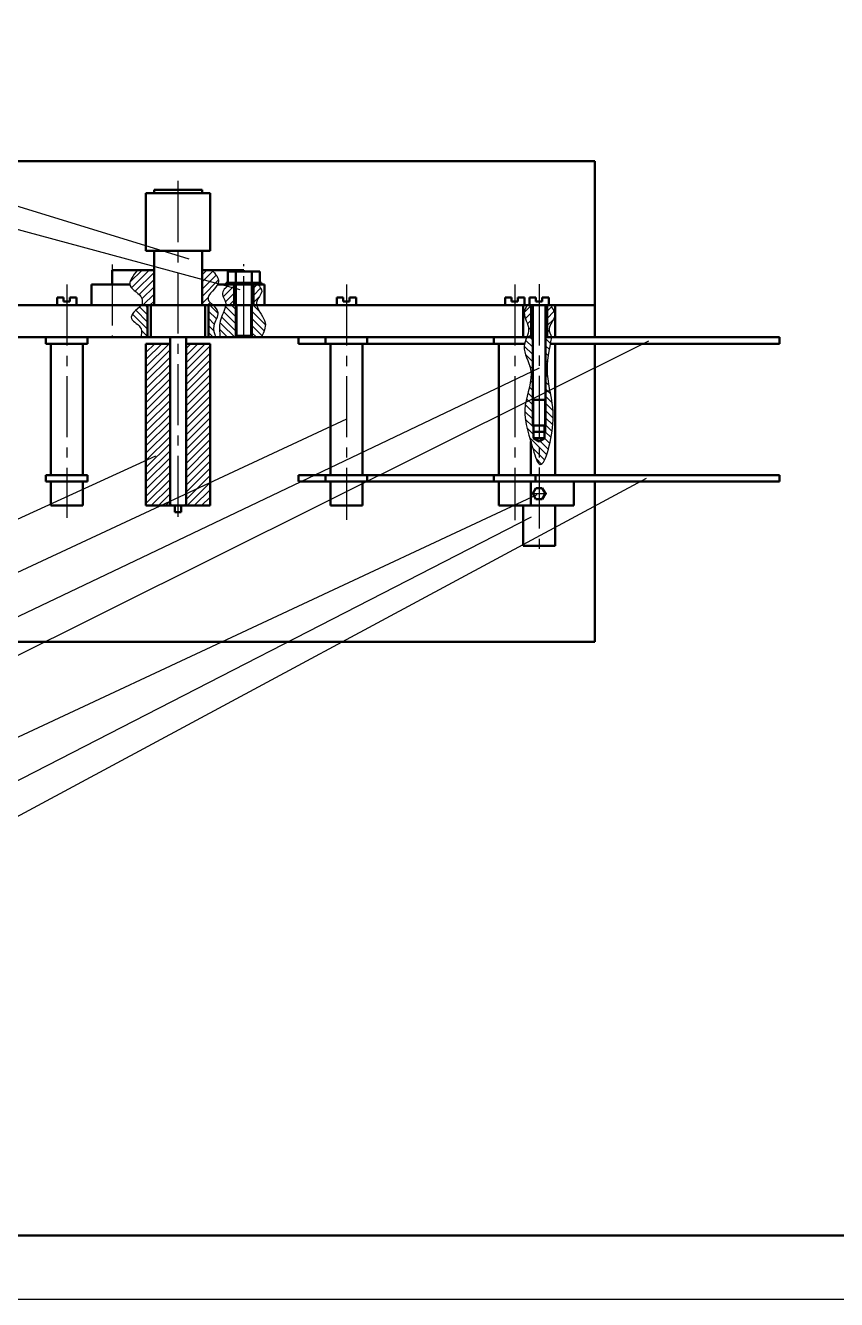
# Model space of a CAD drawing. Header units: millimetres. Extents: x 4600 to 5789, y 1630 to 2471.
# Drawn here: x 4932.4 to 5185.4, y 1630 to 2027.4 of the extents above; entities that cross this region are included whole.
import ezdxf

# ---------------------------------------------------------------- set-up
doc = ezdxf.new("R2010")
doc.units = ezdxf.units.MM
doc.linetypes.add('CENTER2', pattern=[28.575000000000003, 19.05, -3.175, 3.175, -3.175])
doc.layers.add('csx', color=7, linetype='Continuous', lineweight=50)
doc.layers.add('dhx', color=1, linetype='CENTER2')
pattern_1 = [(45, (3372.004201593161, 1214.254778013591), (-1.122532015133644, 1.122532015133644), [])]
pattern_2 = [(135, (3372.004201593161, 1214.254778013591), (-1.122532015133644, -1.122532015133644), [])]

msp = doc.modelspace()

# ---------------------------------------------------------------- hatches: boundary and pattern name
h = msp.add_hatch()
h.set_pattern_fill('LINE', color=256, scale=0.5, angle=45)
h.set_pattern_definition(pattern_1)
edge = h.paths.add_edge_path()
edge.add_line((4972.5, 1951.164030200147), (4967.370092195026, 1951.164030200147))
edge.add_spline(control_points=[(4967.370092195026, 1951.164030200147), (4965.925527179188, 1949.378478081152), (4963.063677576139, 1945.841093770339), (4969.187666409699, 1943.520539216089), (4968.81728177234, 1940.906667312542), (4968.712050380857, 1940.164030200146)], knot_values=[0, 0, 0, 0, 5.45801092837674, 10.81294800688952, 12.93816234549181, 12.93816234549181, 12.93816234549181, 12.93816234549181], degree=3, periodic=0)
edge.add_line((4968.712050380857, 1940.164030200146), (4972.5, 1940.164030200146))
edge.add_line((4972.5, 1940.164030200146), (4972.5, 1951.164030200147))
edge = h.paths.add_edge_path()
edge.add_spline(control_points=[(4991.061671874622, 1940.164030200146), (4990.32456623695, 1940.731268364973), (4987.633547987209, 1942.802136060845), (4994.554941663122, 1946.890214401399), (4991.655934542208, 1949.942622996277), (4990.495910229771, 1951.164030200146)], knot_values=[0, 0, 0, 0, 2.413934552769861, 8.81276930089031, 13.08124386137381, 13.08124386137381, 13.08124386137381, 13.08124386137381], degree=3, periodic=0)
edge.add_line((4990.495910229771, 1951.164030200146), (4987.5, 1951.164030200146))
edge.add_line((4987.5, 1951.164030200146), (4987.5, 1940.164030200146))
edge.add_line((4987.5, 1940.164030200146), (4991.061671874622, 1940.164030200146))
h = msp.add_hatch()
h.set_pattern_fill('LINE', color=256, scale=0.5, angle=45)
h.set_pattern_definition(pattern_1)
edge = h.paths.add_edge_path()
edge.add_line((4997.5, 1946.664030200146), (4996.022725635628, 1946.664030200146))
edge.add_spline(control_points=[(4996.022725635628, 1946.664030200146), (4994.85291878822, 1945.657045166931), (4992.86598878336, 1943.946669833284), (4994.93252128052, 1941.679865679011), (4994.87468980019, 1940.469067827858), (4994.834602141551, 1940.164030200154)], knot_values=[0, 0, 0, 0, 7.621401085001986, 12.94503492468817, 14.78347299891674, 14.78347299891674, 14.78347299891674, 14.78347299893112], degree=3, periodic=0)
edge.add_line((4994.83460214155, 1940.164030200146), (4997.5, 1940.164030200146))
edge.add_line((4997.5, 1940.164030200146), (4997.5, 1946.664030200146))
edge = h.paths.add_edge_path()
edge.add_line((5003.5, 1940.164030200146), (5004.562838251791, 1940.164030200146))
edge.add_spline(control_points=[(5004.562838251792, 1940.164030200146), (5004.486851801787, 1940.555600405893), (5004.417624077854, 1942.140223415649), (5006.931432306056, 1944.1301907653), (5005.529799533764, 1945.911212634703), (5004.937345398635, 1946.664030200146)], knot_values=[0, 1.385558334732195e-13, 1.385558334732195e-13, 1.385558334732195e-13, 2.368859774225712, 9.242055661920332, 14.27438491308747, 14.27438491308747, 14.27438491308747, 14.27438491308747], degree=3, periodic=0)
edge.add_line((5004.937345398635, 1946.664030200146), (5003.5, 1946.664030200146))
edge.add_line((5003.5, 1946.664030200146), (5003.5, 1940.164030200146))
h = msp.add_hatch()
h.set_pattern_fill('LINE', color=256, scale=0.5, angle=135)
h.set_pattern_definition(pattern_2)
edge = h.paths.add_edge_path()
edge.add_line((4970.5, 1940.164030200146), (4968.712050380857, 1940.164030200146))
edge.add_spline(control_points=[(4968.712050380857, 1940.164030200146), (4966.857297890694, 1938.697695078977), (4963.459550160351, 1936.011494706529), (4969.200372354813, 1933.591732089158), (4968.52498523688, 1931.03898433137), (4968.475353621804, 1930.164030200146)], knot_values=[0, 0, 0, 0, 10.51418856688167, 19.26109307251941, 24.51174682028941, 24.51174682028944, 24.51174682028944, 24.51174682028944], degree=3, periodic=0)
edge.add_line((4968.475353621804, 1930.164030200146), (4970.5, 1930.164030200146))
edge.add_line((4970.5, 1930.164030200146), (4970.5, 1940.164030200146))
edge = h.paths.add_edge_path()
edge.add_line((4989.5, 1930.164030200146), (4991.716552826799, 1930.164030200146))
edge.add_spline(control_points=[(4991.71655282677, 1930.164030200233), (4991.319783597404, 1931.349878334138), (4990.438174712744, 1933.984795997444), (4993.314645002016, 1937.491454804977), (4991.670334456592, 1939.442007988361), (4991.061671874621, 1940.164030200146)], knot_values=[0, 0, 0, 0, 7.212369174500457, 16.02565993808478, 21.20533536942761, 21.20533536942761, 21.20533536942761, 21.20533536942761], degree=3, periodic=0)
edge.add_line((4991.061671874622, 1940.164030200146), (4989.5, 1940.164030200146))
edge.add_line((4989.5, 1940.164030200146), (4989.5, 1930.164030200146))
h = msp.add_hatch()
h.set_pattern_fill('LINE', color=256, scale=0.5, angle=135)
h.set_pattern_definition(pattern_2)
edge = h.paths.add_edge_path()
edge.add_line((4998, 1940.164030200146), (4994.83460214155, 1940.164030200146))
edge.add_spline(control_points=[(4994.834602141551, 1940.164030200152), (4994.605716623572, 1938.422379582749), (4992.545605754408, 1935.379066276607), (4992.947235403291, 1931.87774013059), (4993.143811411623, 1930.164030200146)], knot_values=[14.78347299891593, 14.78347299891593, 14.78347299891593, 14.78347299893112, 25.28026590651125, 35.34308480848408, 35.34308480848408, 35.34308480848408, 35.34308480848408], degree=3, periodic=0)
edge.add_line((4993.143811411623, 1930.164030200146), (4998.5, 1930.164030200146))
edge.add_line((4998.5, 1930.164030200147), (4998, 1930.664030200147))
edge.add_line((4998, 1930.664030200147), (4998, 1940.164030200146))
edge = h.paths.add_edge_path()
edge.add_spline(control_points=[(5006, 1930.164030200147), (5006.712417929849, 1931.717153881472), (5008.348312954579, 1935.283525805335), (5004.952044898384, 1938.15838673774), (5004.562838251792, 1940.164030200146)], knot_values=[14.2743849130872, 14.2743849130872, 14.2743849130872, 14.2743849130872, 23.63473644604083, 35.76816245702096, 35.76816245702122, 35.76816245702122, 35.76816245702122], degree=3, periodic=0)
edge.add_line((5004.562838251792, 1940.164030200146), (5003, 1940.164030200146))
edge.add_line((5003, 1940.164030200146), (5003, 1930.664030200147))
edge.add_line((5003, 1930.664030200147), (5002.5, 1930.164030200147))
edge.add_line((5002.5, 1930.164030200147), (5006, 1930.164030200147))
h = msp.add_hatch()
h.set_pattern_fill('LINE', color=256, scale=0.5, angle=45)
h.set_pattern_definition(pattern_1)
edge = h.paths.add_edge_path()
edge.add_spline(control_points=[(5096.575507745541, 1930.164030200146), (5096.127130803758, 1931.074696778207), (5095.011123730066, 1933.34133952492), (5098.306452102885, 1936.517094137161), (5096.915261935935, 1939.013898307425), (5096.274421857684, 1940.164030200146)], knot_values=[0, 0, 0, 0, 5.64979925820462, 14.06231085832924, 21.24705658343393, 21.24705658343393, 21.24705658343393, 21.24705658343393], degree=3, periodic=0)
edge.add_line((5096.274421857684, 1940.164030200146), (5095.116633632251, 1940.164030200146))
edge.add_line((5095.116633632251, 1940.164030200146), (5095.116633632251, 1930.164030200146))
edge.add_line((5095.11663363225, 1930.164030200146), (5096.575507745541, 1930.164030200146))
edge = h.paths.add_edge_path()
edge.add_line((5090.116633632251, 1940.164030200146), (5088.83630811177, 1940.164030200146))
edge.add_spline(control_points=[(5088.83630811177, 1940.164030200146), (5088.444834892733, 1939.400429327321), (5087.199646292165, 1936.971586034892), (5090.008695504446, 1933.578379177411), (5089.057021167528, 1931.005070325016), (5088.745983375694, 1930.164030200146)], knot_values=[0, 0, 0, 0, 4.903704143111219, 15.59758420913477, 20.78960902789173, 20.78960902789173, 20.78960902789173, 20.78960902789173], degree=3, periodic=0)
edge.add_line((5088.745983375694, 1930.164030200146), (5090.116633632251, 1930.164030200146))
edge.add_line((5090.116633632251, 1930.164030200146), (5090.116633632251, 1940.164030200146))
h = msp.add_hatch()
h.set_pattern_fill('LINE', color=256, scale=0.5, angle=45)
h.set_pattern_definition(pattern_1)
h.paths.add_polyline_path([(4977.5, 1928.164030200146), (4970, 1928.164030200146), (4970, 1877.664030200146), (4977.5, 1877.664030200146)])
h.paths.add_polyline_path([(4990, 1928.164030200146), (4982.5, 1928.164030200146), (4982.5, 1877.664030200146), (4990, 1877.664030200146)])
h = msp.add_hatch()
h.set_pattern_fill('LINE', color=256, scale=0.5, angle=135)
h.set_pattern_definition(pattern_2)
edge = h.paths.add_edge_path()
edge.add_line((5090.616633632251, 1930.164030200146), (5088.745983375695, 1930.164030200146))
edge.add_spline(control_points=[(5088.745983375694, 1930.164030200146), (5088.670863176297, 1929.959895243303), (5088.595742976901, 1929.755760286461), (5088.523531969149, 1929.551676147951)], knot_values=[0, 0, 0, 0, 1.266674307038858, 1.266674307038858, 1.266674307038858, 1.266674307038858], degree=3, periodic=0)
edge.add_spline(control_points=[(5088.523531969149, 1929.551676147951), (5088.451157257666, 1929.347129346801), (5088.381704943165, 1929.142633594658), (5088.318104047763, 1928.938240056257)], knot_values=[1.266674307038858, 1.266674307038858, 1.266674307038858, 1.266674307038858, 2.536220188922492, 2.536220188922492, 2.536220188922492, 2.536220188922492], degree=3, periodic=0)
edge.add_spline(control_points=[(5088.318104047763, 1928.938240056257), (5088.254790869114, 1928.734771150201), (5088.19727628819, 1928.531403535193), (5088.148449755861, 1928.32818768473)], knot_values=[2.536220188922492, 2.536220188922492, 2.536220188922492, 2.536220188922492, 3.800022918665075, 3.800022918665075, 3.800022918665075, 3.800022918665075], degree=3, periodic=0)
edge.add_spline(control_points=[(5088.148449755861, 1928.32818768473), (5088.099734429506, 1928.12543467312), (5088.059667621492, 1927.922832735532), (5088.031119084819, 1927.720432001378)], knot_values=[3.800022918665075, 3.800022918665075, 3.800022918665075, 3.800022918665075, 5.060947245931762, 5.060947245931762, 5.060947245931762, 5.060947245931762], degree=3, periodic=0)
edge.add_spline(control_points=[(5088.031119084819, 1927.720432001378), (5088.016649538946, 1927.617847173955), (5088.005138887041, 1927.515314033075), (5087.996960772805, 1927.412839105619)], knot_values=[5.060947245931762, 5.060947245931762, 5.060947245931762, 5.060947245931762, 5.700034376943869, 5.700034376943869, 5.700034376943869, 5.700034376943869], degree=3, periodic=0)
edge.add_spline(control_points=[(5087.996960772805, 1927.412839105619), (5087.996315401319, 1927.404752351841), (5087.98856054627, 1927.304356944241), (5087.984032937784, 1927.204017910819), (5087.982425553211, 1927.11180154558)], knot_values=[5.700034376943869, 5.700034376943869, 5.700034376943869, 5.700034376943869, 5.750467594119547, 6.326180606510171, 6.326180606510171, 6.326180606510171, 6.326180606510171], degree=3, periodic=0)
edge.add_spline(control_points=[(5087.982425553211, 1927.11180154558), (5087.980637221421, 1927.009204158267), (5087.982012188754, 1926.906657295704), (5087.986312539698, 1926.80415153682)], knot_values=[6.326180606510171, 6.326180606510171, 6.326180606510171, 6.326180606510171, 6.966703042636466, 6.966703042636466, 6.966703042636466, 6.966703042636466], degree=3, periodic=0)
edge.add_spline(control_points=[(5087.986312539698, 1926.80415153682), (5087.99913470998, 1926.498514552157), (5088.037964350267, 1926.193242990568), (5088.096494854772, 1925.888087120585)], knot_values=[6.966703042636466, 6.966703042636466, 6.966703042636466, 6.966703042636466, 8.87652106765644, 8.87652106765644, 8.87652106765644, 8.87652106765644], degree=3, periodic=0)
edge.add_spline(control_points=[(5088.096494854772, 1925.888087120585), (5088.13536674396, 1925.685423821104), (5088.182928078149, 1925.482811549631), (5088.237331479088, 1925.280177152951)], knot_values=[8.87652106765644, 8.87652106765644, 8.87652106765644, 8.87652106765644, 10.14488933590401, 10.14488933590401, 10.14488933590401, 10.14488933590401], degree=3, periodic=0)
edge.add_spline(control_points=[(5088.237331479088, 1925.280177152951), (5088.345404538762, 1924.877641302875), (5088.480477992418, 1924.475018141562), (5088.628069790873, 1924.071734203101)], knot_values=[10.14488933590401, 10.14488933590401, 10.14488933590401, 10.14488933590401, 12.66451930708444, 12.66451930708444, 12.66451930708444, 12.66451930708444], degree=3, periodic=0)
edge.add_spline(control_points=[(5088.628069790873, 1924.071734203101), (5088.777604936742, 1923.663140208071), (5088.939990256873, 1923.253867920373), (5089.100164079468, 1922.843320921972)], knot_values=[12.66451930708444, 12.66451930708444, 12.66451930708444, 12.66451930708444, 15.21732535201301, 15.21732535201301, 15.21732535201301, 15.21732535201301], degree=3, periodic=0)
edge.add_spline(control_points=[(5089.100164079468, 1922.843320921972), (5089.258024180586, 1922.438704302158), (5089.413736213175, 1922.032849532221), (5089.552881823071, 1921.625185668474)], knot_values=[15.21732535201301, 15.21732535201301, 15.21732535201301, 15.21732535201301, 17.73325594453, 17.73325594453, 17.73325594453, 17.73325594453], degree=3, periodic=0)
edge.add_spline(control_points=[(5089.552881823071, 1921.625185668474), (5089.709230822312, 1921.1671199259), (5089.891263889742, 1920.548371685768), (5089.998558316262, 1919.924033850856), (5090.021448559039, 1919.7638803458)], knot_values=[17.73325594453, 17.73325594453, 17.73325594453, 17.73325594453, 20.56024581930763, 21.53296413320369, 21.53296413320369, 21.53296413320369, 21.53296413320369], degree=3, periodic=0)
edge.add_spline(control_points=[(5090.021448559039, 1919.7638803458), (5090.050658814125, 1919.559508344091), (5090.072415839959, 1919.354608458768), (5090.087386830156, 1919.149268274863)], knot_values=[21.53296413320369, 21.53296413320369, 21.53296413320369, 21.53296413320369, 22.77425066540238, 22.77425066540238, 22.77425066540238, 22.77425066540238], degree=3, periodic=0)
edge.add_spline(control_points=[(5090.087386830156, 1919.149268274863), (5090.102974016656, 1918.935476421379), (5090.111205053643, 1918.721207278597), (5090.112832955896, 1918.506559697619)], knot_values=[22.77425066540238, 22.77425066540238, 22.77425066540238, 22.77425066540238, 24.06662775096277, 24.06662775096277, 24.06662775096277, 24.06662775096277], degree=3, periodic=0)
edge.add_spline(control_points=[(5090.112832955896, 1918.506559697619), (5090.11446491888, 1918.291376687663), (5090.109460763582, 1918.075813349162), (5090.098579153938, 1917.859969274806)], knot_values=[24.06662775096277, 24.06662775096277, 24.06662775096277, 24.06662775096277, 25.36222861448606, 25.36222861448606, 25.36222861448606, 25.36222861448606], degree=3, periodic=0)
edge.add_spline(control_points=[(5090.098579153938, 1917.859969274806), (5090.077532564255, 1917.442495958215), (5090.034498950689, 1917.023972434238), (5089.974967591092, 1916.605119301176)], knot_values=[25.36222861448606, 25.36222861448606, 25.36222861448606, 25.36222861448606, 27.86810602198078, 27.86810602198078, 27.86810602198078, 27.86810602198078], degree=3, periodic=0)
edge.add_spline(control_points=[(5089.974967591092, 1916.605119301176), (5089.794516304767, 1915.335492886582), (5089.462481153629, 1914.062837972292), (5089.13174463101, 1912.807224022495)], knot_values=[27.86810602198078, 27.86810602198078, 27.86810602198078, 27.86810602198078, 35.46391442630884, 35.46391442630884, 35.46391442630884, 35.46391442630884], degree=3, periodic=0)
edge.add_spline(control_points=[(5089.13174463101, 1912.807224022495), (5088.911162246176, 1911.969801178214), (5088.691157508019, 1911.139958374246), (5088.51708527048, 1910.323649514122)], knot_values=[35.46391442630884, 35.46391442630884, 35.46391442630884, 35.46391442630884, 40.5298851250188, 40.5298851250188, 40.5298851250188, 40.5298851250188], degree=3, periodic=0)
edge.add_spline(control_points=[(5088.51708527048, 1910.323649514122), (5088.42992357, 1909.914906170714), (5088.354278155868, 1909.509556084165), (5088.29584296067, 1909.108346718579)], knot_values=[40.5298851250188, 40.5298851250188, 40.5298851250188, 40.5298851250188, 43.066525240237, 43.066525240237, 43.066525240237, 43.066525240237], degree=3, periodic=0)
edge.add_spline(control_points=[(5088.29584296067, 1909.108346718579), (5088.293208168485, 1909.090256536841), (5088.178030322088, 1908.289188785274), (5088.132550075712, 1907.504778048277), (5088.143511896539, 1906.741677239957)], knot_values=[43.066525240237, 43.066525240237, 43.066525240237, 43.066525240237, 43.18090013928997, 48.13362188007454, 48.13362188007454, 48.13362188007454, 48.13362188007454], degree=3, periodic=0)
edge.add_spline(control_points=[(5088.143511896539, 1906.741677239957), (5088.148991616177, 1906.360209730932), (5088.168319187609, 1905.979642867577), (5088.200099122272, 1905.598438979311)], knot_values=[48.13362188007454, 48.13362188007454, 48.13362188007454, 48.13362188007454, 50.60944473958398, 50.60944473958398, 50.60944473958398, 50.60944473958398], degree=3, periodic=0)
edge.add_spline(control_points=[(5088.200099122272, 1905.598438979311), (5088.249113926338, 1905.01050089542), (5088.327749771741, 1904.421047489427), (5088.430886904485, 1903.824437371412)], knot_values=[50.60944473958398, 50.60944473958398, 50.60944473958398, 50.60944473958398, 54.42795392293877, 54.42795392293877, 54.42795392293877, 54.42795392293877], degree=3, periodic=0)
edge.add_spline(control_points=[(5088.430886904485, 1903.824437371412), (5088.499167076309, 1903.42946186369), (5088.57818585657, 1903.031349658414), (5088.66645769364, 1902.628463845692)], knot_values=[54.42795392293877, 54.42795392293877, 54.42795392293877, 54.42795392293877, 56.95593251045118, 56.95593251045118, 56.95593251045118, 56.95593251045118], degree=3, periodic=0)
edge.add_spline(control_points=[(5088.66645769364, 1902.628463845692), (5088.977559700917, 1901.208547944984), (5089.403595179838, 1899.729338419764), (5089.879531743624, 1898.119176934228)], knot_values=[56.95593251045118, 56.95593251045118, 56.95593251045118, 56.95593251045118, 65.86544701730791, 65.86544701730791, 65.86544701730791, 65.86544701730791], degree=3, periodic=0)
edge.add_spline(control_points=[(5089.879531743624, 1898.119176934228), (5090.073465784384, 1897.463070329008), (5090.496925862202, 1896.043611728137), (5090.937424670678, 1894.507547695162), (5091.173328595292, 1893.759518849227)], knot_values=[65.86544701730791, 65.86544701730791, 65.86544701730791, 65.86544701730791, 69.49588493906825, 73.467805041438, 73.467805041438, 73.467805041438, 73.467805041438], degree=3, periodic=0)
edge.add_spline(control_points=[(5091.173328595292, 1893.759518849227), (5091.318625351066, 1893.298796694149), (5091.466107690879, 1892.858749780163), (5091.616035063155, 1892.459549085618)], knot_values=[73.467805041438, 73.467805041438, 73.467805041438, 73.467805041438, 75.91417004367983, 75.91417004367983, 75.91417004367983, 75.91417004367983], degree=3, periodic=0)
edge.add_spline(control_points=[(5091.616035063155, 1892.459549085618), (5091.698973520284, 1892.238714896454), (5091.782660206652, 1892.030380474118), (5091.867139043651, 1891.837960514499)], knot_values=[75.91417004367983, 75.91417004367983, 75.91417004367983, 75.91417004367983, 77.26747688670717, 77.26747688670717, 77.26747688670717, 77.26747688670717], degree=3, periodic=0)
edge.add_spline(control_points=[(5091.867139043651, 1891.837960514499), (5091.940622140037, 1891.670585880315), (5092.014704595125, 1891.515252480913), (5092.089415315362, 1891.374207665682)], knot_values=[77.26747688670717, 77.26747688670717, 77.26747688670717, 77.26747688670717, 78.44463770847649, 78.44463770847649, 78.44463770847649, 78.44463770847649], degree=3, periodic=0)
edge.add_spline(control_points=[(5092.089415315362, 1891.374207665682), (5092.135288694477, 1891.287604267124), (5092.181398937333, 1891.206387841774), (5092.227752735504, 1891.131078629971)], knot_values=[78.44463770847649, 78.44463770847649, 78.44463770847649, 78.44463770847649, 79.16743016027979, 79.16743016027979, 79.16743016027979, 79.16743016027979], degree=3, periodic=0)
edge.add_spline(control_points=[(5092.227752735504, 1891.131078629971), (5092.262540676647, 1891.074560015938), (5092.297465795772, 1891.021368529631), (5092.332530921393, 1890.971724075604)], knot_values=[79.16743016027979, 79.16743016027979, 79.16743016027979, 79.16743016027979, 79.70987678308607, 79.70987678308607, 79.70987678308607, 79.70987678308607], degree=3, periodic=0)
edge.add_spline(control_points=[(5092.332530921393, 1890.971724075604), (5092.358875171006, 1890.934426451096), (5092.385298446447, 1890.899130927705), (5092.411801947184, 1890.865930759015)], knot_values=[79.70987678308607, 79.70987678308607, 79.70987678308607, 79.70987678308607, 80.11741415759434, 80.11741415759434, 80.11741415759434, 80.11741415759434], degree=3, periodic=0)
edge.add_spline(control_points=[(5092.411801947184, 1890.865930759015), (5092.432466275341, 1890.840045152905), (5092.453179372899, 1890.815433324511), (5092.473941808378, 1890.792139473569)], knot_values=[80.11741415759434, 80.11741415759434, 80.11741415759434, 80.11741415759434, 80.43516410790026, 80.43516410790026, 80.43516410790026, 80.43516410790026], degree=3, periodic=0)
edge.add_spline(control_points=[(5092.473941808378, 1890.792139473569), (5092.494561819218, 1890.769005412084), (5092.515230493411, 1890.747171308139), (5092.535948387853, 1890.726680458099)], knot_values=[80.43516410790026, 80.43516410790026, 80.43516410790026, 80.43516410790026, 80.7507343802925, 80.7507343802925, 80.7507343802925, 80.7507343802925], degree=3, periodic=0)
edge.add_spline(control_points=[(5092.535948387853, 1890.726680458099), (5092.556768730641, 1890.706088282429), (5092.577638781664, 1890.686852678079), (5092.598559106122, 1890.669017586887)], knot_values=[80.7507343802925, 80.7507343802925, 80.7507343802925, 80.7507343802925, 81.06786512267156, 81.06786512267156, 81.06786512267156, 81.06786512267156], degree=3, periodic=0)
edge.add_spline(control_points=[(5092.598559106122, 1890.669017586887), (5092.604579779854, 1890.663884814434), (5092.610604617407, 1890.658868037324), (5092.616633632251, 1890.653968302945)], knot_values=[81.06786512267156, 81.06786512267156, 81.06786512267156, 81.06786512267156, 81.1591323845335, 81.1591323845356, 81.1591323845356, 81.1591323845356], degree=3, periodic=0)
edge.add_line((5092.616633632251, 1890.653968302945), (5092.616633632251, 1897.682534742524))
edge.add_line((5092.616633632251, 1897.682534742524), (5090.916633632251, 1898.664030200146))
edge.add_line((5090.916633632251, 1898.664030200146), (5090.916633632251, 1900.664030200146))
edge.add_line((5090.916633632251, 1900.664030200146), (5090.61663363225, 1900.664030200146))
edge.add_line((5090.616633632251, 1900.664030200146), (5090.616633632251, 1902.664030200146))
edge.add_line((5090.616633632251, 1902.664030200146), (5090.616633632251, 1930.164030200146))
edge = h.paths.add_edge_path()
edge.add_spline(control_points=[(5097.015908822854, 1905.367481319807), (5097.023063659462, 1906.304485141813), (5096.980641564899, 1907.163736236237), (5096.903814764019, 1907.981184670465)], knot_values=[111.3407761333977, 111.3407761333977, 111.3407761333977, 111.3407761333977, 116.4534648777288, 116.4534648777288, 116.4534648777288, 116.4534648777288], degree=3, periodic=0)
edge.add_spline(control_points=[(5096.903814764019, 1907.981184670465), (5096.828543028211, 1908.782086984135), (5096.720245273973, 1909.542861781139), (5096.593190937575, 1910.297320002228)], knot_values=[116.4534648777288, 116.4534648777288, 116.4534648777288, 116.4534648777288, 121.4626667710231, 121.4626667710231, 121.4626667710231, 121.4626667710231], degree=3, periodic=0)
edge.add_spline(control_points=[(5096.593190937575, 1910.297320002228), (5096.463749842629, 1911.065950975385), (5096.314840849093, 1911.828025825559), (5096.161552762928, 1912.619296961921)], knot_values=[121.4626667710231, 121.4626667710231, 121.4626667710231, 121.4626667710231, 126.5659682108575, 126.5659682108575, 126.5659682108575, 126.5659682108575], degree=3, periodic=0)
edge.add_spline(control_points=[(5096.161552762928, 1912.619296961921), (5096.150067595321, 1912.67858324992), (5095.996924693625, 1913.469597292392), (5095.840553220471, 1914.292290273067), (5095.710389694415, 1915.067976925926)], knot_values=[126.5659682108575, 126.5659682108575, 126.5659682108575, 126.5659682108575, 126.948334993884, 131.6535464404281, 131.6535464404281, 131.6535464404281, 131.6535464404281], degree=3, periodic=0)
edge.add_spline(control_points=[(5095.710389694415, 1915.067976925926), (5095.571528172002, 1915.895497759106), (5095.449118689397, 1916.739890832341), (5095.364065599962, 1917.586256708646)], knot_values=[131.6535464404281, 131.6535464404281, 131.6535464404281, 131.6535464404281, 136.6731770891965, 136.6731770891965, 136.6731770891965, 136.6731770891965], degree=3, periodic=0)
edge.add_spline(control_points=[(5095.364065599962, 1917.586256708646), (5095.326811643107, 1917.956971964839), (5095.257934306558, 1918.806504162768), (5095.235822768464, 1919.651458307832), (5095.236380895873, 1920.126044826898)], knot_values=[136.6731770891965, 136.6731770891965, 136.6731770891965, 136.6731770891965, 138.8718168430492, 141.7064478145358, 141.7064478145358, 141.7064478145358, 141.7064478145358], degree=3, periodic=0)
edge.add_spline(control_points=[(5095.236380895873, 1920.126044826898), (5095.237380769667, 1920.976256833963), (5095.280137729313, 1921.822381106984), (5095.35417694101, 1922.665443060782)], knot_values=[141.7064478145358, 141.7064478145358, 141.7064478145358, 141.7064478145358, 146.7846310134713, 146.7846310134713, 146.7846310134713, 146.7846310134713], degree=3, periodic=0)
edge.add_spline(control_points=[(5095.35417694101, 1922.665443060782), (5095.427713387659, 1923.502780182083), (5095.532108683052, 1924.337096432459), (5095.657099936483, 1925.169396478946)], knot_values=[146.7846310134713, 146.7846310134713, 146.7846310134713, 146.7846310134713, 151.8283306871242, 151.8283306871242, 151.8283306871242, 151.8283306871242], degree=3, periodic=0)
edge.add_spline(control_points=[(5095.657099936483, 1925.169396478946), (5095.782660974687, 1926.005490646064), (5095.929006176282, 1926.839550185272), (5096.085731656622, 1927.672593565955)], knot_values=[151.8283306871242, 151.8283306871242, 151.8283306871242, 151.8283306871242, 156.8950225558007, 156.8950225558007, 156.8950225558007, 156.8950225558007], degree=3, periodic=0)
edge.add_spline(control_points=[(5096.085731656622, 1927.672593565955), (5096.242101534592, 1928.503746812372), (5096.408804640067, 1929.333888506259), (5096.575507745541, 1930.164030200146)], knot_values=[156.8950225558007, 156.8950225558007, 156.8950225558007, 156.8950225558007, 161.9502183510045, 161.9502183510045, 161.9502183510045, 161.9502183510045], degree=3, periodic=0)
edge.add_line((5096.575507745541, 1930.164030200146), (5094.61663363225, 1930.164030200146))
edge.add_line((5094.616633632251, 1930.164030200146), (5094.616633632251, 1902.664030200146))
edge.add_line((5094.616633632251, 1902.664030200146), (5094.616633632251, 1900.664030200146))
edge.add_line((5094.616633632251, 1900.664030200146), (5094.316633632251, 1900.664030200146))
edge.add_line((5094.316633632251, 1900.664030200146), (5094.316633632251, 1898.664030200146))
edge.add_line((5094.316633632251, 1898.664030200146), (5092.616633632251, 1897.682534742524))
edge.add_line((5092.616633632251, 1897.682534742524), (5092.616633632251, 1890.653968302945))
edge.add_spline(control_points=[(5092.616633632251, 1890.653968302944), (5092.631416629106, 1890.641954274153), (5092.646224740607, 1890.630643927796), (5092.661056757991, 1890.620029567784)], knot_values=[81.1591323845335, 81.1591323845356, 81.1591323845356, 81.1591323845356, 81.38291747711483, 81.38291747711483, 81.38291747711483, 81.38291747711483], degree=3, periodic=0)
edge.add_spline(control_points=[(5092.661056757991, 1890.620029567784), (5092.676764973729, 1890.608788166654), (5092.69250000325, 1890.598327411243), (5092.708260410663, 1890.588638159367)], knot_values=[81.38291747711483, 81.38291747711483, 81.38291747711483, 81.38291747711483, 81.61992262767252, 81.61992262767252, 81.61992262767252, 81.61992262767252], degree=3, periodic=0)
edge.add_spline(control_points=[(5092.708260410663, 1890.588638159367), (5092.724015255279, 1890.578952327412), (5092.739795459875, 1890.570037454469), (5092.755599590084, 1890.56188440803)], knot_values=[81.61992262767252, 81.61992262767252, 81.61992262767252, 81.61992262767252, 81.85684412483434, 81.85684412483434, 81.85684412483434, 81.85684412483434], degree=3, periodic=0)
edge.add_spline(control_points=[(5092.755599590084, 1890.56188440803), (5092.766154398108, 1890.556439385821), (5092.776719877562, 1890.551334157496), (5092.787295601176, 1890.546566002677)], knot_values=[81.85684412483434, 81.85684412483434, 81.85684412483434, 81.85684412483434, 82.0150724415122, 82.0150724415122, 82.0150724415122, 82.0150724415122], degree=3, periodic=0)
edge.add_spline(control_points=[(5092.787295601176, 1890.546566002677), (5092.79783750903, 1890.54181309398), (5092.808389595637, 1890.537395106657), (5092.818951437817, 1890.533309346343)], knot_values=[82.0150724415122, 82.0150724415122, 82.0150724415122, 82.0150724415122, 82.17279482489354, 82.17279482489354, 82.17279482489354, 82.17279482489354], degree=3, periodic=0)
edge.add_spline(control_points=[(5092.818951437817, 1890.533309346343), (5092.829546953155, 1890.52921055985), (5092.840152286368, 1890.525446122148), (5092.850767010215, 1890.522013313018)], knot_values=[82.17279482489354, 82.17279482489354, 82.17279482489354, 82.17279482489354, 82.3310200571785, 82.3310200571785, 82.3310200571785, 82.3310200571785], degree=3, periodic=0)
edge.add_spline(control_points=[(5092.850767010215, 1890.522013313018), (5092.861348242349, 1890.518591335132), (5092.871938805951, 1890.515498896402), (5092.882538277809, 1890.512733302278)], knot_values=[82.3310200571785, 82.3310200571785, 82.3310200571785, 82.3310200571785, 82.48874605516757, 82.48874605516757, 82.48874605516757, 82.48874605516757], degree=3, periodic=0)
edge.add_spline(control_points=[(5092.882538277809, 1890.512733302278), (5092.893171019732, 1890.509959027391), (5092.903812725923, 1890.507513652156), (5092.914462969173, 1890.50539445657)], knot_values=[82.48874605516757, 82.48874605516757, 82.48874605516757, 82.48874605516757, 82.64696713011644, 82.64696713011644, 82.64696713011644, 82.64696713011644], degree=3, periodic=0)
edge.add_spline(control_points=[(5092.914462969173, 1890.50539445657), (5092.92508011057, 1890.503281847622), (5092.935705736041, 1890.501493393886), (5092.946339422347, 1890.500026400641)], knot_values=[82.64696713011644, 82.64696713011644, 82.64696713011644, 82.64696713011644, 82.80469644064574, 82.80469644064574, 82.80469644064574, 82.80469644064574], degree=3, periodic=0)
edge.add_spline(control_points=[(5092.946339422347, 1890.500026400641), (5092.957006129294, 1890.498554851962), (5092.967680947217, 1890.497406763327), (5092.978363448921, 1890.496579414833)], knot_values=[82.80469644064574, 82.80469644064574, 82.80469644064574, 82.80469644064574, 82.96291554585224, 82.96291554585224, 82.96291554585224, 82.96291554585224], degree=3, periodic=0)
edge.add_spline(control_points=[(5092.978363448921, 1890.496579414833), (5092.989013042111, 1890.495754615069), (5092.999670271815, 1890.495248582347), (5093.010334714777, 1890.495058621823)], knot_values=[82.96291554585224, 82.96291554585224, 82.96291554585224, 82.96291554585224, 83.12064724129101, 83.12064724129101, 83.12064724129101, 83.12064724129101], degree=3, periodic=0)
edge.add_spline(control_points=[(5093.010334714777, 1890.495058621823), (5093.02103192611, 1890.494868077611), (5093.031736395096, 1890.494995550957), (5093.042447694565, 1890.495438322099)], knot_values=[83.12064724129101, 83.12064724129101, 83.12064724129101, 83.12064724129101, 83.27886359504122, 83.27886359504122, 83.27886359504122, 83.27886359504122], degree=3, periodic=0)
edge.add_spline(control_points=[(5093.042447694565, 1890.495438322099), (5093.053126429545, 1890.495879747129), (5093.063811953539, 1890.496634555732), (5093.074503843259, 1890.49770005288)], knot_values=[83.27886359504122, 83.27886359504122, 83.27886359504122, 83.27886359504122, 83.43659893950681, 83.43659893950681, 83.43659893950681, 83.43659893950681], degree=3, periodic=0)
edge.add_spline(control_points=[(5093.074503843259, 1890.49770005288), (5093.085228229565, 1890.498768788465), (5093.095959020353, 1890.500150104057), (5093.106695788462, 1890.501841279979)], knot_values=[83.43659893950681, 83.43659893950681, 83.43659893950681, 83.43659893950681, 83.59481369970814, 83.59481369970814, 83.59481369970814, 83.59481369970814], degree=3, periodic=0)
edge.add_spline(control_points=[(5093.106695788462, 1890.501841279979), (5093.117400117495, 1890.503527346338), (5093.128110387787, 1890.505521403488), (5093.13882617604, 1890.507820756327)], knot_values=[83.59481369970814, 83.59481369970814, 83.59481369970814, 83.59481369970814, 83.75255044447975, 83.75255044447975, 83.75255044447975, 83.75255044447975], degree=3, periodic=0)
edge.add_spline(control_points=[(5093.13882617604, 1890.507820756327), (5093.149573685843, 1890.510126915854), (5093.160326746324, 1890.512740181257), (5093.171084930416, 1890.515657833427)], knot_values=[83.75255044447975, 83.75255044447975, 83.75255044447975, 83.75255044447975, 83.91075413147031, 83.91075413147031, 83.91075413147031, 83.91075413147031], degree=3, periodic=0)
edge.add_spline(control_points=[(5093.171084930416, 1890.515657833427), (5093.18181221694, 1890.518567106083), (5093.192544597687, 1890.521779019617), (5093.203281649256, 1890.52529087828)], knot_values=[83.91075413147031, 83.91075413147031, 83.91075413147031, 83.91075413147031, 84.06850345654435, 84.06850345654435, 84.06850345654435, 84.06850345654435], degree=3, periodic=0)
edge.add_spline(control_points=[(5093.203281649256, 1890.52529087828), (5093.219410714133, 1890.530566348539), (5093.235550319038, 1890.536518665184), (5093.251699028739, 1890.543138690208)], knot_values=[84.06850345654435, 84.06850345654435, 84.06850345654435, 84.06850345654435, 84.30547252405708, 84.30547252405708, 84.30547252405708, 84.30547252405708], degree=3, periodic=0)
edge.add_spline(control_points=[(5093.251699028739, 1890.543138690208), (5093.267846886015, 1890.549758365788), (5093.284003847126, 1890.557045679257), (5093.300168477064, 1890.564991494055)], knot_values=[84.30547252405708, 84.30547252405708, 84.30547252405708, 84.30547252405708, 84.54242908296219, 84.54242908296219, 84.54242908296219, 84.54242908296219], degree=3, periodic=0)
edge.add_spline(control_points=[(5093.300168477064, 1890.564991494055), (5093.321691322391, 1890.575571169774), (5093.343227763269, 1890.587318258401), (5093.364774412385, 1890.600211193194)], knot_values=[84.54242908296219, 84.54242908296219, 84.54242908296219, 84.54242908296219, 84.85793147218187, 84.85793147218187, 84.85793147218187, 84.85793147218187], degree=3, periodic=0)
edge.add_spline(control_points=[(5093.364774412385, 1890.600211193194), (5093.386382330485, 1890.613140789698), (5093.40800051496, 1890.627222758175), (5093.429625549519, 1890.642435347382)], knot_values=[84.85793147218187, 84.85793147218187, 84.85793147218187, 84.85793147218187, 85.17433100835345, 85.17433100835345, 85.17433100835345, 85.17433100835345], degree=3, periodic=0)
edge.add_spline(control_points=[(5093.429625549519, 1890.642435347382), (5093.451188745164, 1890.657604434693), (5093.472758751773, 1890.673897685738), (5093.494332182277, 1890.691293535338)], knot_values=[85.17433100835345, 85.17433100835345, 85.17433100835345, 85.17433100835345, 85.48982576891261, 85.48982576891261, 85.48982576891261, 85.48982576891261], degree=3, periodic=0)
edge.add_spline(control_points=[(5093.494332182277, 1890.691293535338), (5093.515968139585, 1890.708739803757), (5093.537607540666, 1890.727295071372), (5093.559246968915, 1890.746937584951)], knot_values=[85.48982576891261, 85.48982576891261, 85.48982576891261, 85.48982576891261, 85.80623493571103, 85.80623493571103, 85.80623493571103, 85.80623493571103], degree=3, periodic=0)
edge.add_spline(control_points=[(5093.559246968915, 1890.746937584951), (5093.624071451925, 1890.805779980102), (5093.68889617874, 1890.874379331663), (5093.753629300355, 1890.952150844712)], knot_values=[85.80623493571103, 85.80623493571103, 85.80623493571103, 85.80623493571103, 86.75409087823513, 86.75409087823513, 86.75409087823513, 86.75409087823513], degree=3, periodic=0)
edge.add_spline(control_points=[(5093.753629300355, 1890.952150844712), (5093.796476350202, 1891.003628045459), (5093.839283266379, 1891.059123713528), (5093.882023413589, 1891.118468264201)], knot_values=[86.75409087823513, 86.75409087823513, 86.75409087823513, 86.75409087823513, 87.38147960604834, 87.38147960604834, 87.38147960604834, 87.38147960604834], degree=3, periodic=0)
edge.add_spline(control_points=[(5093.882023413589, 1891.118468264201), (5093.925378591627, 1891.178666783112), (5093.968665065259, 1891.242825752483), (5094.011855032716, 1891.310768160771)], knot_values=[87.38147960604834, 87.38147960604834, 87.38147960604834, 87.38147960604834, 88.0178964592695, 88.0178964592695, 88.0178964592695, 88.0178964592695], degree=3, periodic=0)
edge.add_spline(control_points=[(5094.011855032716, 1891.310768160771), (5094.140505999274, 1891.51314980195), (5094.268300686505, 1891.749101113726), (5094.394504304849, 1892.01394375238)], knot_values=[88.0178964592695, 88.0178964592695, 88.0178964592695, 88.0178964592695, 89.91360622988687, 89.91360622988687, 89.91360622988687, 89.91360622988687], degree=3, periodic=0)
edge.add_spline(control_points=[(5094.394504304849, 1892.01394375238), (5094.646912321878, 1892.54363066726), (5094.892956024005, 1893.188883604214), (5095.126757040218, 1893.912275466352)], knot_values=[89.91360622988687, 89.91360622988687, 89.91360622988687, 89.91360622988687, 93.70503749265929, 93.70503749265929, 93.70503749265929, 93.70503749265929], degree=3, periodic=0)
edge.add_spline(control_points=[(5095.126757040218, 1893.912275466352), (5095.279103945765, 1894.383644297333), (5095.426252672754, 1894.888190495461), (5095.566576853558, 1895.415559113984)], knot_values=[93.70503749265929, 93.70503749265929, 93.70503749265929, 93.70503749265929, 96.17556918595034, 96.17556918595034, 96.17556918595034, 96.17556918595034], degree=3, periodic=0)
edge.add_spline(control_points=[(5095.566576853558, 1895.415559113984), (5095.713386711126, 1895.967302308407), (5095.852726593136, 1896.544026346667), (5095.982734040133, 1897.133873105099)], knot_values=[96.17556918595034, 96.17556918595034, 96.17556918595034, 96.17556918595034, 98.76028697252495, 98.76028697252495, 98.76028697252495, 98.76028697252495], degree=3, periodic=0)
edge.add_spline(control_points=[(5095.982734040133, 1897.133873105099), (5096.364140213454, 1898.864321630734), (5096.665224490929, 1900.707714073083), (5096.838960087327, 1902.364634821321)], knot_values=[98.76028697252495, 98.76028697252495, 98.76028697252495, 98.76028697252495, 106.3431396694792, 106.3431396694792, 106.3431396694792, 106.3431396694792], degree=3, periodic=0)
edge.add_spline(control_points=[(5096.838960087327, 1902.364634821321), (5096.864752416593, 1902.610616913599), (5096.966796174734, 1903.684399805157), (5097.010490371428, 1904.657876059298), (5097.015908822854, 1905.367481319807)], knot_values=[106.3431396694792, 106.3431396694792, 106.3431396694792, 106.3431396694792, 107.468870018272, 111.3407761333977, 111.3407761333977, 111.3407761333977, 111.3407761333977], degree=3, periodic=0)

# ---------------------------------------------------------------- linework, layer by layer
for p, q in [((4983.507608708028, 1954.560831483621), (4745.592643922083, 2027.446701467564)), ((4999.38007680278, 1944.973013844892), (4745.592643922083, 2013.546993081845)), ((4959.5, 1951.164030200146), (4959.5, 1946.664030200146)), ((5000.5, 1947.164030200146), (5000.5, 1947.164030200146)), ((4943.487469168797, 1940.164030200146), (4998, 1940.164030200146)), ((4987.5, 1940.164030200146), (4972.5, 1940.164030200146)), ((4980, 1940.164030200146), (4980, 1940.164030200146)), ((4987.5, 1940.164030200146), (4998, 1940.164030200146)), ((4998.375, 1940.164030200146), (4998.375, 1930.289030200147)), ((5002.625, 1940.164030200147), (5002.625, 1930.289030200147)), ((5003, 1940.164030200146), (5017.613128735371, 1940.164030200146)), ((5110, 1930.164030200146), (5110, 1940.164030200146)), ((5126.749270199131, 1928.978636556396), (4745.592643922083, 1739.085675923344)), ((5006, 1930.164030200147), (4972.5, 1930.164030200146)), ((4998, 1930.664030200147), (4998, 1930.164030200147)), ((5003, 1930.664030200147), (5003, 1930.164030200147)), ((5092.616633632251, 1920.569937310357), (4745.592643922082, 1755.014642690432)), ((5090.916633632251, 1910.664030200146), (5090.916633632251, 1902.664030200146)), ((5094.316633632251, 1910.664030200146), (5094.316633632251, 1902.664030200146)), ((5032.514995748514, 1904.61187505045), (4745.592643922083, 1770.850648388703)), ((5090.616633632251, 1902.664030200146), (5090.616633632251, 1900.664030200146)), ((5094.616633632251, 1902.664030200146), (5094.616633632251, 1900.664030200146)), ((4972.992880052228, 1893.082576014289), (4745.592643922083, 1789.123816239407)), ((5126.002847370015, 1886.087159149075), (4745.592643922083, 1681.697317818939)), ((5091.88142791354, 1881.006940028281), (4745.592643922084, 1719.327445452516)), ((5090.116759841813, 1874.077059003241), (4745.592643922083, 1697.101081471163)), ((5789.000000364277, 1629.999999926769), (4600.000000364277, 1629.999999926769))]:
    msp.add_line(p, q)
for points in [[(4967.370092195026, 1951.164030200147), (4965.069591466665, 1946.214527225798), (4968.712050380857, 1942.289244538748), (4968.712050380857, 1940.164030200146)], [(4990.495910229771, 1951.164030200146), (4992.60808245819, 1947.454771035435), (4989.402108962084, 1941.91700794227), (4991.061671874622, 1940.164030200146)], [(4996.022725635628, 1946.664030200146), (4993.829267669853, 1943.547913903055), (4994.83460214155, 1941.083249237268), (4994.83460214155, 1940.164030200146), (4993.143811411623, 1935.195439651133), (4993.143811411623, 1930.164030200146)], [(5004.937345398635, 1946.664030200146), (5006.089687233264, 1944.42724842286), (5004.562838251792, 1941.348460087259), (5004.562838251792, 1940.164030200146), (5007.182890937966, 1934.692254381213), (5006, 1930.164030200147)], [(4968.712050380857, 1940.164030200146), (4965.504479949188, 1935.998873272626), (4968.475353621804, 1932.789357074031), (4968.475353621804, 1930.164030200146), (4968.472534086109, 1930.111508000195)], [(4991.061671874621, 1940.164030200146), (4992.402273523792, 1937.94816770176), (4991.145117767827, 1933.724652231667), (4991.71655282677, 1930.164030200233)], [(5088.83630811177, 1940.164030200146), (5087.993270373183, 1937.861669248403), (5089.348155151411, 1932.68923703963), (5088.745983375694, 1930.164030200146)], [(5096.274421857684, 1940.164030200146), (5097.38844067304, 1936.748754975126), (5095.762574818044, 1932.86943182835), (5096.575507745541, 1930.164030200146)], [(5088.745983375694, 1930.164030200146), (5087.995087102029, 1927.388579935063), (5089.938725962964, 1920.24332621332), (5088.288044072725, 1909.05410149651), (5090.481790517182, 1896.080779532164), (5092.616633632251, 1890.653968302945), (5096.907763068199, 1903.089272149373), (5096.127029856507, 1912.797662571383), (5095.275560984995, 1918.698285895464), (5096.575507745541, 1930.164030200146)]]:
    msp.add_spline(points, degree=3)
at = {"layer": 'csx'}
for p, q in [((4810, 1985.164030200146), (5110, 1985.164030200146)), ((5110, 1985.164030200146), (5110, 1930.164030200146)), ((4987.5, 1976.164030200146), (4972.5, 1976.164030200146)), ((4972.5, 1976.164030200146), (4972.5, 1975.164030200146)), ((4987.5, 1976.164030200146), (4987.5, 1975.164030200146)), ((4970, 1975.164030200146), (4990, 1975.164030200146)), ((4970, 1975.164030200146), (4970, 1957.164030200146)), ((4990, 1975.164030200146), (4990, 1957.164030200146)), ((4970, 1957.164030200146), (4990, 1957.164030200146)), ((4972.5, 1940.164030200146), (4972.5, 1957.164030200146)), ((4987.5, 1940.164030200146), (4987.5, 1957.164030200146)), ((4972.5, 1951.164030200147), (4959.5, 1951.164030200146)), ((4959.5, 1951.164030200146), (4959.5, 1946.664030200146)), ((4987.5, 1951.164030200146), (5000.5, 1951.164030200146)), ((5000.5, 1950.664030200146), (4995.5, 1950.664030200146)), ((4995.5, 1950.664030200146), (4995.5, 1947.164030200146)), ((4998, 1950.664030200146), (4998, 1947.164030200146)), ((5000.5, 1951.164030200146), (5000.5, 1950.664030200146)), ((5000.5, 1950.664030200146), (5005.5, 1950.664030200146)), ((5003, 1950.664030200146), (5003, 1947.164030200146)), ((5005.5, 1950.664030200146), (5005.5, 1947.164030200146)), ((4964.948777397871, 1946.664030200146), (4953, 1946.664030200146)), ((4953, 1946.664030200146), (4953, 1940.164030200146)), ((4992.321611417055, 1946.664030200146), (5007, 1946.664030200146)), ((5000.5, 1947.164030200146), (4995, 1947.164030200146)), ((4995, 1947.164030200146), (4995, 1946.664030200146)), ((4997.5, 1946.664030200146), (4997.5, 1940.164030200146)), ((4998, 1946.664030200146), (4998, 1930.664030200147)), ((5000.5, 1947.164030200146), (5006, 1947.164030200146)), ((5003, 1946.664030200146), (5003, 1930.664030200147)), ((5003.5, 1946.664030200146), (5003.5, 1940.164030200146)), ((5006, 1947.164030200146), (5006, 1946.664030200146)), ((5007, 1946.664030200146), (5007, 1940.164030200146)), ((4865, 1940.164030200143), (4998, 1940.164030200146)), ((4942.272196788147, 1942.564030200146), (4942.272196788147, 1940.164030200146)), ((4942.272196788147, 1942.564030200146), (4944.272196788147, 1942.564030200146)), ((4944.272196788147, 1942.564030200146), (4944.272196788147, 1941.364030200146)), ((4944.272196788147, 1941.364030200146), (4946.272196788147, 1941.364030200146)), ((4948.272196788147, 1942.564030200146), (4946.272196788147, 1942.564030200146)), ((4946.272196788147, 1942.564030200146), (4946.272196788147, 1941.364030200146)), ((4948.272196788147, 1940.164030200146), (4948.272196788147, 1942.564030200146)), ((4970.5, 1940.164030200146), (4970.5, 1930.164030200146)), ((4971.5, 1940.164030200146), (4971.5, 1930.164030200147)), ((4988.5, 1940.164030200146), (4988.5, 1930.164030200146)), ((4989.5, 1940.164030200146), (4989.5, 1930.164030200146)), ((5003, 1940.164030200147), (4998, 1940.164030200146)), ((5003, 1940.164030200146), (5110, 1940.164030200146)), ((5029.514995748514, 1942.564030200146), (5029.514995748514, 1940.164030200146)), ((5029.514995748514, 1942.564030200146), (5031.514995748514, 1942.564030200146)), ((5031.514995748514, 1942.564030200146), (5031.514995748514, 1941.364030200146)), ((5031.514995748514, 1941.364030200146), (5033.514995748514, 1941.364030200146)), ((5035.514995748514, 1942.564030200146), (5033.514995748514, 1942.564030200146)), ((5033.514995748514, 1942.564030200146), (5033.514995748514, 1941.364030200146)), ((5035.514995748514, 1940.164030200146), (5035.514995748514, 1942.564030200146)), ((5082.014995748514, 1942.564030200146), (5082.014995748514, 1940.164030200146)), ((5082.014995748514, 1942.564030200146), (5084.014995748514, 1942.564030200146)), ((5084.014995748514, 1942.564030200146), (5084.014995748514, 1941.364030200146)), ((5084.014995748514, 1941.364030200146), (5086.014995748514, 1941.364030200146)), ((5088.014995748514, 1942.564030200146), (5086.014995748514, 1942.564030200146)), ((5086.014995748514, 1942.564030200146), (5086.014995748514, 1941.364030200146)), ((5087.616633632251, 1940.164030200146), (5087.616633632251, 1930.164030200146)), ((5088.014995748514, 1940.164030200146), (5088.014995748514, 1942.564030200146)), ((5089.616633632251, 1942.564030200146), (5089.616633632251, 1940.164030200146)), ((5089.616633632251, 1942.564030200146), (5091.616633632251, 1942.564030200146)), ((5090.116633632251, 1940.164030200146), (5090.116633632251, 1930.164030200145)), ((5090.616633632251, 1940.164030200146), (5090.616633632251, 1902.664030200146)), ((5091.616633632251, 1942.564030200146), (5091.616633632251, 1941.364030200146)), ((5091.616633632251, 1941.364030200146), (5093.616633632251, 1941.364030200146)), ((5095.616633632251, 1942.564030200146), (5093.616633632251, 1942.564030200146)), ((5093.616633632251, 1942.564030200146), (5093.616633632251, 1941.364030200146)), ((5094.616633632251, 1940.164030200146), (5094.616633632251, 1902.664030200146)), ((5095.116633632251, 1940.164030200146), (5095.11663363225, 1930.164030200145)), ((5095.616633632251, 1940.164030200146), (5095.616633632251, 1942.564030200146)), ((5097.616633632251, 1940.164030200146), (5097.616633632251, 1930.164030200146)), ((4890.500000000001, 1930.164030200146), (5090.616633632251, 1930.164030200146)), ((4938.772196788146, 1928.164030200146), (4938.772196788146, 1930.164030200146)), ((4938.772196788146, 1928.164030200146), (4951.772196788146, 1928.164030200146)), ((4940.272196788146, 1887.164030200146), (4940.272196788146, 1928.164030200146)), ((4950.272196788146, 1928.164030200146), (4950.272196788146, 1887.164030200146)), ((4951.772196788146, 1928.164030200146), (4951.772196788146, 1930.164030200146)), ((4970, 1928.164030200146), (4970, 1877.664030200146)), ((4970, 1928.164030200146), (4977.5, 1928.164030200146)), ((4977.5, 1930.164030200146), (4977.5, 1877.664030200146)), ((4982.5, 1930.164030200146), (4982.5, 1877.664030200146)), ((4982.5, 1928.164030200146), (4990, 1928.164030200146)), ((4990, 1928.164030200146), (4990, 1877.664030200146)), ((4998, 1930.664030200147), (4998.5, 1930.164030200147)), ((4998, 1930.664030200147), (5003, 1930.664030200147)), ((4998.375, 1930.289030200147), (4998.375, 1930.164030200147)), ((5002.5, 1930.164030200147), (4998.5, 1930.164030200147)), ((5003, 1930.664030200147), (5002.5, 1930.164030200147)), ((5002.625, 1930.289030200147), (5002.625, 1930.164030200147)), ((5017.616633632251, 1928.164030200146), (5017.616633632251, 1930.164030200146)), ((5017.616633632251, 1928.164030200146), (5088.110946569751, 1928.164030200146)), ((5026.014995748514, 1928.164030200146), (5026.014995748514, 1930.164030200146)), ((5027.514995748514, 1887.164030200146), (5027.514995748514, 1928.164030200146)), ((5037.514995748514, 1928.164030200146), (5037.514995748514, 1887.164030200146)), ((5039.014995748514, 1928.164030200146), (5039.014995748514, 1930.164030200146)), ((5078.514995748514, 1928.164030200146), (5078.514995748514, 1930.164030200146)), ((5080.014995748514, 1887.164030200146), (5080.014995748514, 1928.164030200146)), ((5094.616633632251, 1930.164030200148), (5167.61663363225, 1930.164030200146)), ((5096.179334873061, 1928.164030200146), (5167.61663363225, 1928.164030200146)), ((5097.616633632251, 1928.164030200146), (5097.616633632251, 1887.164030200146)), ((5110, 1928.164030200146), (5110, 1887.164030200146)), ((5167.61663363225, 1930.164030200146), (5167.61663363225, 1928.164030200146)), ((5094.616633632251, 1910.664030200146), (5090.616633632251, 1910.664030200146)), ((5090.616633632251, 1902.664030200146), (5094.616633632251, 1902.664030200146)), ((5094.616633632251, 1900.664030200146), (5090.616633632251, 1900.664030200146)), ((5090.916633632251, 1902.664030200146), (5090.916633632251, 1898.664030200146)), ((5094.316633632251, 1902.664030200146), (5094.316633632251, 1898.664030200146)), ((5090.014992942917, 1897.661653728297), (5090.014992942917, 1887.164030200146)), ((5094.316633632251, 1898.664030200146), (5090.916633632251, 1898.664030200146)), ((5090.916633632251, 1898.664030200146), (5092.616633632251, 1897.682534742524)), ((5094.316633632251, 1898.664030200146), (5092.616633632251, 1897.682534742524)), ((4938.772196788146, 1885.164030200146), (4938.772196788146, 1887.164030200146)), ((4938.772196788146, 1887.164030200146), (4951.772196788146, 1887.164030200146)), ((4938.772196788146, 1885.164030200146), (4951.772196788146, 1885.164030200146)), ((4940.272196788146, 1877.664030200146), (4940.272196788146, 1885.164030200146)), ((4950.272196788146, 1885.164030200146), (4950.272196788146, 1877.664030200146)), ((4951.772196788146, 1885.164030200146), (4951.772196788146, 1887.164030200146)), ((5017.616633632251, 1887.164030200146), (5167.61663363225, 1887.164030200145)), ((5017.616633632251, 1887.164030200146), (5017.616633632251, 1885.164030200146)), ((5017.616633632251, 1885.164030200146), (5167.61663363225, 1885.164030200146)), ((5026.014995748514, 1885.164030200146), (5026.014995748514, 1887.164030200146)), ((5027.514995748514, 1877.664030200146), (5027.514995748513, 1885.164030200146)), ((5037.514995748513, 1885.164030200146), (5037.514995748514, 1877.664030200146)), ((5039.014995748514, 1885.164030200146), (5039.014995748514, 1887.164030200146)), ((5078.514995748514, 1885.164030200146), (5078.514995748514, 1887.164030200146)), ((5080.014995748514, 1877.664030200146), (5080.014995748514, 1885.164030200146)), ((5090.014992942917, 1885.164030200146), (5090.014992942917, 1877.664030200146)), ((5091.514995748514, 1885.164030200147), (5091.514995748514, 1887.164030200147)), ((5103.5, 1885.164030200146), (5103.5, 1877.664030200146)), ((5110, 1885.164030200146), (5110, 1835.164030200146)), ((5167.61663363225, 1887.164030200145), (5167.61663363225, 1885.164030200146)), ((5090.616633632251, 1881.414030200146), (5091.616633632251, 1883.146081007715)), ((5091.61663363225, 1879.681979392577), (5090.616633632251, 1881.414030200146)), ((5091.616633632251, 1883.146081007715), (5093.616633632251, 1883.146081007715)), ((5093.616633632251, 1883.146081007715), (5094.61663363225, 1881.414030200146)), ((5094.616633632251, 1881.414030200146), (5093.616633632251, 1879.681979392578)), ((4950.272196788146, 1877.664030200146), (4940.272196788146, 1877.664030200146)), ((4970, 1877.664030200146), (4978, 1877.664030200146)), ((4977.5, 1878.164030200146), (4978, 1877.664030200146)), ((4978, 1877.664030200146), (4990, 1877.664030200146)), ((4979, 1877.664030200146), (4979, 1875.664030200146)), ((4981, 1875.664030200146), (4981, 1877.664030200146)), ((4982.5, 1878.164030200146), (4982, 1877.664030200146)), ((5037.514995748514, 1877.664030200146), (5027.514995748514, 1877.664030200146)), ((5080.014995748514, 1877.664030200146), (5103.5, 1877.664030200146)), ((5087.616633632251, 1877.664030200146), (5087.616633632251, 1865.164030200146)), ((5093.616633632251, 1879.681979392577), (5091.616633632251, 1879.681979392577)), ((5097.616633632251, 1877.664030200146), (5097.616633632251, 1865.164030200146)), ((4979, 1875.664030200146), (4981, 1875.664030200146)), ((5087.616633632251, 1865.164030200146), (5097.616633632251, 1865.164030200146)), ((5110, 1835.164030200146), (4810, 1835.164030200146)), ((5769.000000364277, 1649.999999926769), (4620.000000364277, 1649.999999926769))]:
    msp.add_line(p, q, dxfattribs=at)
at = {"layer": 'dhx'}
for p, q in [((4980, 1874.172600429096), (4980, 1980.899521087201)), ((4959.5, 1952.926474105633), (4959.5, 1930.164030200146)), ((5000.5, 1930.164030200146), (5000.5, 1953.007446912197)), ((4945.272196788146, 1946.618195446253), (4945.272196788146, 1873.833588445173)), ((5032.514995748514, 1946.618195446253), (5032.514995748514, 1873.21486276251)), ((5085.014995748514, 1946.618195446253), (5085.014995748514, 1873.094037709497)), ((5092.616633632251, 1946.69705056207), (5092.616633632251, 1861.67580293834)), ((5015, 1940.164030200146), (5015, 1940.164030200146)), ((5092.616633632251, 1883.914030200146), (5092.616633632251, 1878.914030200146)), ((5090.222128539798, 1881.414030200146), (5095.007165658923, 1881.414030200146))]:
    msp.add_line(p, q, dxfattribs=at)

doc.saveas('drawing.dxf')
